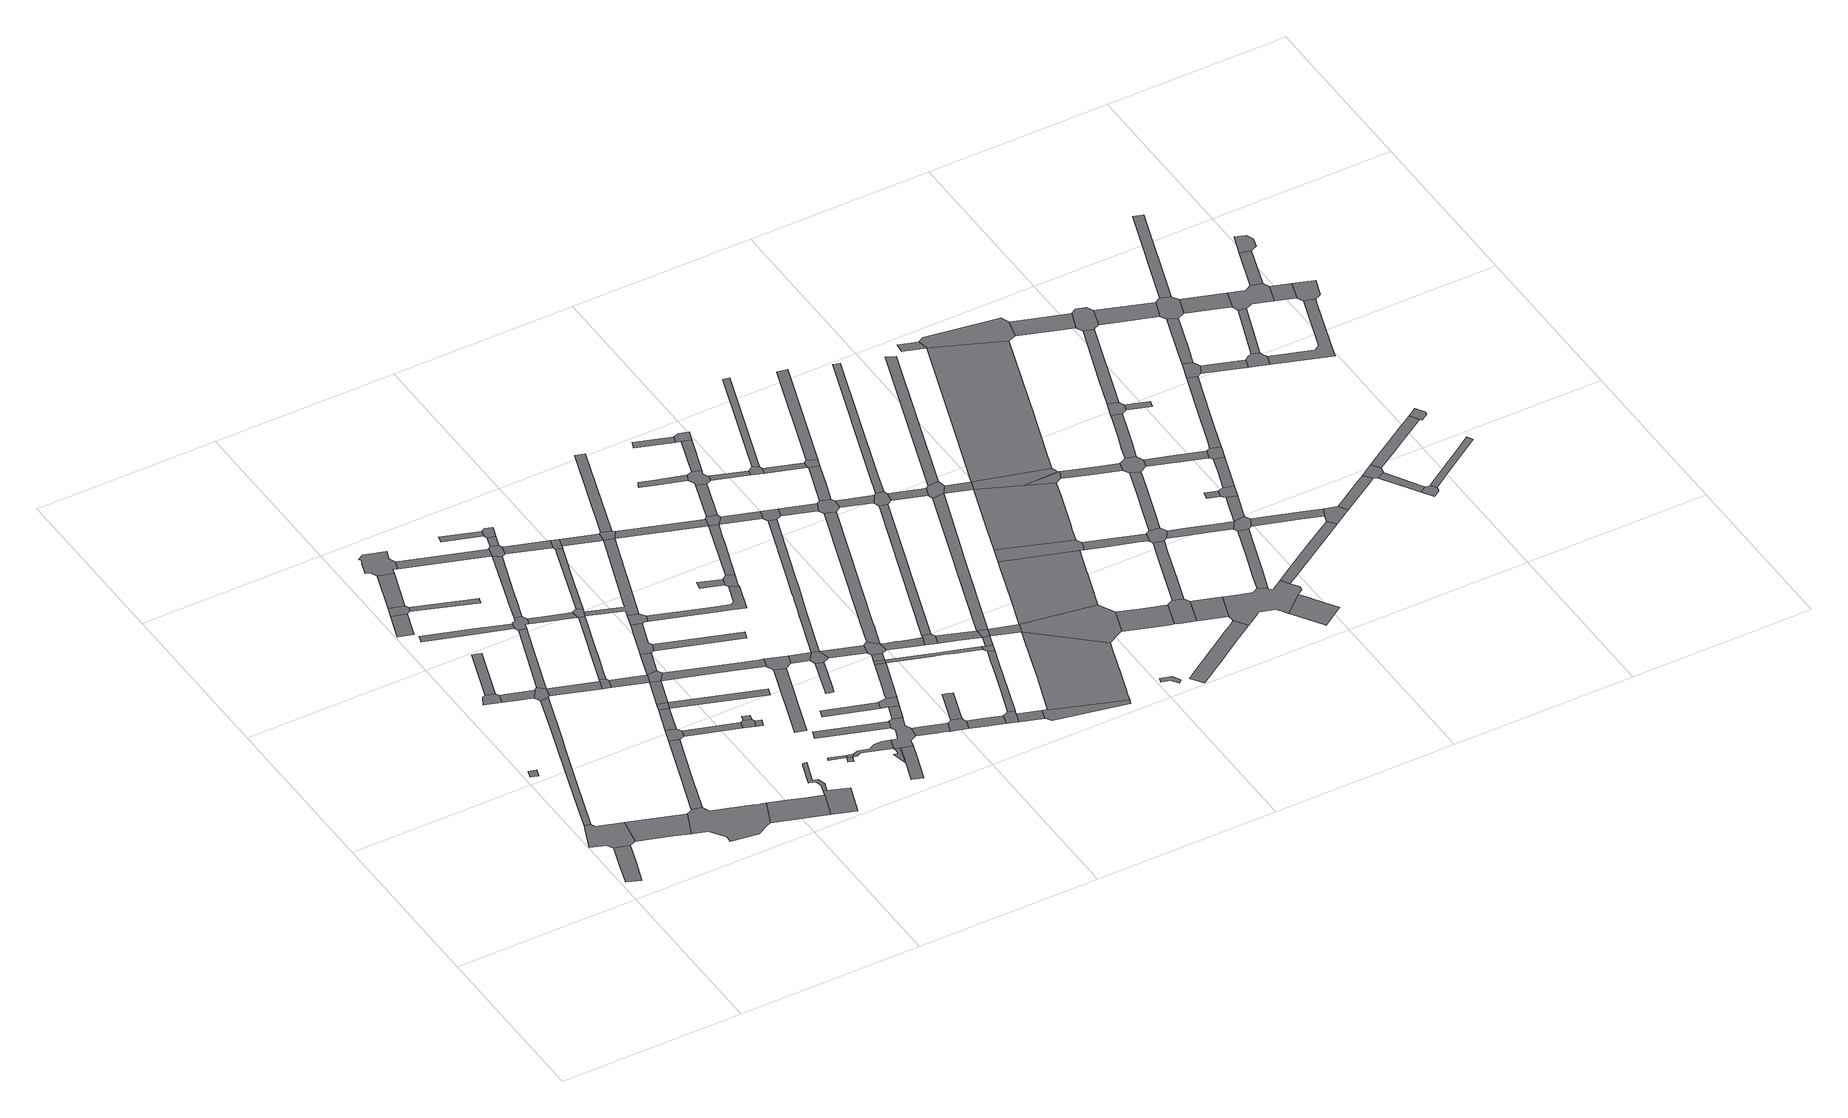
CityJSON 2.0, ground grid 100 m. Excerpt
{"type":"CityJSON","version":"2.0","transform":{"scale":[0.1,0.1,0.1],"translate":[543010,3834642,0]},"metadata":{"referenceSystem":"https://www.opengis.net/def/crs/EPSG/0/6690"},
"CityObjects":{
"road1":{"type":"Road","attributes":{"RoadStructureAttribute.sectionType":"1"},"geometry":[{"type":"MultiSurface","lod":"1","boundaries":[[[0,1,2,3,4,5]]]}]},
"road2":{"type":"Road","geometry":[{"type":"MultiSurface","lod":"1","boundaries":[[[6,7,8,9,10,0,5,11,12,13,14,15]]]}]},
"road3":{"type":"Road","geometry":[{"type":"MultiSurface","lod":"1","boundaries":[[[16,17,18,19]]]}]},
"road4":{"type":"Road","attributes":{"RoadStructureAttribute.sectionType":"1"},"geometry":[{"type":"MultiSurface","lod":"1","boundaries":[[[20,12,11,21,22,23]]]}]},
"road5":{"type":"Road","attributes":{"RoadStructureAttribute.sectionType":"1"},"geometry":[{"type":"MultiSurface","lod":"1","boundaries":[[[24,25,26,27,28,29,30,31,32,6,15]]]}]},
"road6":{"type":"Road","geometry":[{"type":"MultiSurface","lod":"1","boundaries":[[[33,34,35,36,37,38]]]}]},
"road7":{"type":"Road","attributes":{"RoadStructureAttribute.sectionType":"1"},"geometry":[{"type":"MultiSurface","lod":"1","boundaries":[[[39,40,37,36,41,42,43]]]}]},
"road8":{"type":"Road","attributes":{"RoadStructureAttribute.sectionType":"1"},"geometry":[{"type":"MultiSurface","lod":"1","boundaries":[[[44,45,46,33,38]]]}]},
"road9":{"type":"Road","attributes":{"RoadStructureAttribute.sectionType":"1"},"geometry":[{"type":"MultiSurface","lod":"1","boundaries":[[[47,48,49,50,51]]]}]},
"road10":{"type":"Road","geometry":[{"type":"MultiSurface","lod":"1","boundaries":[[[52,53,23,22,54,55,56,57,58,59,60,61,62,63,64,65,66,67,68,69,70]]]}]},
"road11":{"type":"Road","geometry":[{"type":"MultiSurface","lod":"1","boundaries":[[[71,47,51,72,73,74,75,76]]]}]},
"road12":{"type":"Road","geometry":[{"type":"MultiSurface","lod":"1","boundaries":[[[77,43,42,29,28,78,79]]]}]},
"road13":{"type":"Road","attributes":{"RoadStructureAttribute.sectionType":"1"},"geometry":[{"type":"MultiSurface","lod":"1","boundaries":[[[80,81,52,70,82,83,84]]]}]},
"road14":{"type":"Road","attributes":{"RoadStructureAttribute.sectionType":"1"},"geometry":[{"type":"MultiSurface","lod":"1","boundaries":[[[85,71,76,86]]]}]},
"road15":{"type":"Road","attributes":{"RoadStructureAttribute.sectionType":"1"},"geometry":[{"type":"MultiSurface","lod":"1","boundaries":[[[87,88,89,90,91,92]]]}]},
"road16":{"type":"Road","attributes":{"RoadStructureAttribute.sectionType":"1"},"geometry":[{"type":"MultiSurface","lod":"1","boundaries":[[[93,94,79,78,95,96,97]]]}]},
"road17":{"type":"Road","attributes":{"RoadStructureAttribute.sectionType":"1"},"geometry":[{"type":"MultiSurface","lod":"1","boundaries":[[[98,99,77,79,100,101,102]]]}]},
"road18":{"type":"Road","attributes":{"RoadStructureAttribute.sectionType":"1"},"geometry":[{"type":"MultiSurface","lod":"1","boundaries":[[[103,104,105,74,73]]]}]},
"road19":{"type":"Road","geometry":[{"type":"MultiSurface","lod":"1","boundaries":[[[106,107,108,109,110,111,85,86,112,113,114,115,116,117,118,119]]]}]},
"road20":{"type":"Road","attributes":{"RoadStructureAttribute.sectionType":"1"},"geometry":[{"type":"MultiSurface","lod":"1","boundaries":[[[120,121,62,61,122,123,124]]]}]},
"road21":{"type":"Road","geometry":[{"type":"MultiSurface","lod":"1","boundaries":[[[125,126,80,84,127,128,129]]]}]},
"road22":{"type":"Road","geometry":[{"type":"MultiSurface","lod":"1","boundaries":[[[130,97,96,131,132,133,134]]]}]},
"road23":{"type":"Road","attributes":{"RoadStructureAttribute.sectionType":"1"},"geometry":[{"type":"MultiSurface","lod":"1","boundaries":[[[135,125,129,136,137]]]}]},
"road24":{"type":"Road","geometry":[{"type":"MultiSurface","lod":"1","boundaries":[[[138,139,140,92,91,141,98,102,142,143,144,145,146,147,148]]]}]},
"road25":{"type":"Road","geometry":[{"type":"MultiSurface","lod":"1","boundaries":[[[149,135,137,150]]]}]},
"road26":{"type":"Road","attributes":{"RoadStructureAttribute.sectionType":"1"},"geometry":[{"type":"MultiSurface","lod":"1","boundaries":[[[132,131,151,152,153]]]}]},
"road27":{"type":"Road","attributes":{"RoadStructureAttribute.sectionType":"1"},"geometry":[{"type":"MultiSurface","lod":"1","boundaries":[[[128,127,154,155]]]}]},
"road28":{"type":"Road","attributes":{"RoadStructureAttribute.sectionType":"1"},"geometry":[{"type":"MultiSurface","lod":"1","boundaries":[[[156,124,123,157,158,159,160]]]}]},
"road29":{"type":"Road","attributes":{"RoadStructureAttribute.sectionType":"1"},"geometry":[{"type":"MultiSurface","lod":"1","boundaries":[[[152,149,150,161]]]}]},
"road30":{"type":"Road","attributes":{"RoadStructureAttribute.sectionType":"1"},"geometry":[{"type":"MultiSurface","lod":"1","boundaries":[[[162,163,164,130,134,165,166,167,168,169]]]}]},
"road31":{"type":"Road","attributes":{"RoadStructureAttribute.sectionType":"1"},"geometry":[{"type":"MultiSurface","lod":"1","boundaries":[[[170,115,114,171,172,173]]]}]},
"road32":{"type":"Road","attributes":{"RoadStructureAttribute.sectionType":"1"},"geometry":[{"type":"MultiSurface","lod":"1","boundaries":[[[174,175,176,177,178,179,180,181,182,183,156,160]]]}]},
"road33":{"type":"Road","attributes":{"RoadStructureAttribute.sectionType":"1"},"geometry":[{"type":"MultiSurface","lod":"1","boundaries":[[[184,185,186,145,144,187,188]]]}]},
"road34":{"type":"Road","geometry":[{"type":"MultiSurface","lod":"1","boundaries":[[[189,153,152,161,190]]]}]},
"road35":{"type":"Road","attributes":{"RoadStructureAttribute.sectionType":"1"},"geometry":[{"type":"MultiSurface","lod":"1","boundaries":[[[172,191,192,138,148,193,194,195,196]]]}]},
"road36":{"type":"Road","geometry":[{"type":"MultiSurface","lod":"1","boundaries":[[[197,155,154,198,199,200,201]]]}]},
"road37":{"type":"Road","attributes":{"RoadStructureAttribute.sectionType":"1"},"geometry":[{"type":"MultiSurface","lod":"1","boundaries":[[[202,153,189,203,204]]]}]},
"road38":{"type":"Road","geometry":[{"type":"MultiSurface","lod":"1","boundaries":[[[205,206,207,208,197,201]]]}]},
"road39":{"type":"Road","attributes":{"RoadStructureAttribute.sectionType":"1"},"geometry":[{"type":"MultiSurface","lod":"1","boundaries":[[[209,210,199,198]]]}]},
"road40":{"type":"Road","attributes":{"RoadStructureAttribute.sectionType":"1"},"geometry":[{"type":"MultiSurface","lod":"1","boundaries":[[[211,212,213,150,137]]]}]},
"road41":{"type":"Road","geometry":[{"type":"MultiSurface","lod":"1","boundaries":[[[214,215,188,187,162,169,216,217,218]]]}]},
"road42":{"type":"Road","geometry":[{"type":"MultiSurface","lod":"1","boundaries":[[[219,220,221,222,223,224]]]}]},
"road43":{"type":"Road","attributes":{"RoadStructureAttribute.sectionType":"1"},"geometry":[{"type":"MultiSurface","lod":"1","boundaries":[[[225,226,227,228]]]}]},
"road44":{"type":"Road","geometry":[{"type":"MultiSurface","lod":"1","boundaries":[[[229,230,231,202,204,232,233,234,235,236,237]]]}]},
"road45":{"type":"Road","geometry":[{"type":"MultiSurface","lod":"1","boundaries":[[[238,173,172,196,239,240,241]]]}]},
"road46":{"type":"Road","geometry":[{"type":"MultiSurface","lod":"1","boundaries":[[[227,242,243,244]]]}]},
"road47":{"type":"Road","geometry":[{"type":"MultiSurface","lod":"1","boundaries":[[[228,227,244,245]]]}]},
"road48":{"type":"Road","attributes":{"RoadStructureAttribute.sectionType":"1"},"geometry":[{"type":"MultiSurface","lod":"1","boundaries":[[[246,238,241,247]]]}]},
"road49":{"type":"Road","attributes":{"RoadStructureAttribute.sectionType":"1"},"geometry":[{"type":"MultiSurface","lod":"1","boundaries":[[[248,249,250,190,161,251,252,253,254,255]]]}]},
"road50":{"type":"Road","geometry":[{"type":"MultiSurface","lod":"1","boundaries":[[[256,257,224,223,246,247,258,259]]]}]},
"road51":{"type":"Road","attributes":{"RoadStructureAttribute.sectionType":"1"},"geometry":[{"type":"MultiSurface","lod":"1","boundaries":[[[260,261,214,218,262,263,264]]]}]},
"road52":{"type":"Road","geometry":[{"type":"MultiSurface","lod":"1","boundaries":[[[265,229,237,266,267,268,269]]]}]},
"road53":{"type":"Road","attributes":{"RoadStructureAttribute.sectionType":"1"},"geometry":[{"type":"MultiSurface","lod":"1","boundaries":[[[270,240,239,271,272,273]]]}]},
"road54":{"type":"Road","attributes":{"RoadStructureAttribute.sectionType":"1"},"geometry":[{"type":"MultiSurface","lod":"1","boundaries":[[[274,275,276,277,245,244,278,279,280,281]]]}]},
"road55":{"type":"Road","attributes":{"RoadStructureAttribute.sectionType":"1"},"geometry":[{"type":"MultiSurface","lod":"1","boundaries":[[[282,283,284,285]]]}]},
"road56":{"type":"Road","attributes":{"RoadStructureAttribute.sectionType":"1"},"geometry":[{"type":"MultiSurface","lod":"1","boundaries":[[[286,287,233,232]]]}]},
"road57":{"type":"Road","attributes":{"RoadStructureAttribute.sectionType":"1"},"geometry":[{"type":"MultiSurface","lod":"1","boundaries":[[[288,289,290,291,292]]]}]},
"road58":{"type":"Road","attributes":{"RoadStructureAttribute.sectionType":"1"},"geometry":[{"type":"MultiSurface","lod":"1","boundaries":[[[293,294,295,217,216,296,265,269,297,298,299,300]]]}]},
"road59":{"type":"Road","attributes":{"RoadStructureAttribute.sectionType":"1"},"geometry":[{"type":"MultiSurface","lod":"1","boundaries":[[[301,302,303,304,305,306]]]}]},
"road60":{"type":"Road","geometry":[{"type":"MultiSurface","lod":"1","boundaries":[[[280,307,308,309,310,311]]]}]},
"road61":{"type":"Road","geometry":[{"type":"MultiSurface","lod":"1","boundaries":[[[273,272,312,260,264,313,314,315]]]}]},
"road62":{"type":"Road","attributes":{"RoadStructureAttribute.sectionType":"1"},"geometry":[{"type":"MultiSurface","lod":"1","boundaries":[[[316,317,318,319]]]}]},
"road63":{"type":"Road","geometry":[{"type":"MultiSurface","lod":"1","boundaries":[[[255,254,282,285,320,321]]]}]},
"road64":{"type":"Road","geometry":[{"type":"MultiSurface","lod":"1","boundaries":[[[322,292,291,323,324,325,281,280,311,301,306,326,327,328,329,330,331,332,333,334]]]}]},
"road65":{"type":"Road","attributes":{"RoadStructureAttribute.sectionType":"1"},"geometry":[{"type":"MultiSurface","lod":"1","boundaries":[[[315,314,335,293,336]]]}]},
"road66":{"type":"Road","attributes":{"RoadStructureAttribute.sectionType":"1"},"geometry":[{"type":"MultiSurface","lod":"1","boundaries":[[[337,338,339,268,267,340,341,342,343,344,345,346]]]}]},
"road67":{"type":"Road","attributes":{"RoadStructureAttribute.sectionType":"1"},"geometry":[{"type":"MultiSurface","lod":"1","boundaries":[[[347,348,349,350,351,352,353,354,355,356]]]}]},
"road68":{"type":"Road","attributes":{"RoadStructureAttribute.sectionType":"1"},"geometry":[{"type":"MultiSurface","lod":"1","boundaries":[[[321,320,357,358]]]}]},
"road69":{"type":"Road","attributes":{"RoadStructureAttribute.sectionType":"1"},"geometry":[{"type":"MultiSurface","lod":"1","boundaries":[[[359,322,334,360]]]}]},
"road70":{"type":"Road","attributes":{"RoadStructureAttribute.sectionType":"1"},"geometry":[{"type":"MultiSurface","lod":"1","boundaries":[[[361,362,330,329,363,364,365,366]]]}]},
"road71":{"type":"Road","geometry":[{"type":"MultiSurface","lod":"1","boundaries":[[[367,319,318,359,360,368]]]}]},
"road72":{"type":"Road","geometry":[{"type":"MultiSurface","lod":"1","boundaries":[[[369,336,293,300,370,371]]]}]},
"road73":{"type":"Road","geometry":[{"type":"MultiSurface","lod":"1","boundaries":[[[358,357,347,356,372,373]]]}]},
"road74":{"type":"Road","geometry":[{"type":"MultiSurface","lod":"1","boundaries":[[[374,375,376,377]]]}]},
"road75":{"type":"Road","geometry":[{"type":"MultiSurface","lod":"1","boundaries":[[[378,379,366,365,380,381,382,383,384]]]}]},
"road76":{"type":"Road","attributes":{"RoadStructureAttribute.sectionType":"1"},"geometry":[{"type":"MultiSurface","lod":"1","boundaries":[[[385,386,387,367,368,388,389,390]]]}]},
"road77":{"type":"Road","attributes":{"RoadStructureAttribute.sectionType":"1"},"geometry":[{"type":"MultiSurface","lod":"1","boundaries":[[[373,372,391,392]]]}]},
"road78":{"type":"Road","geometry":[{"type":"MultiSurface","lod":"1","boundaries":[[[393,377,376,346,345,394]]]}]},
"road79":{"type":"Road","attributes":{"RoadStructureAttribute.sectionType":"1"},"geometry":[{"type":"MultiSurface","lod":"1","boundaries":[[[395,369,371,396]]]}]},
"road80":{"type":"Road","geometry":[{"type":"MultiSurface","lod":"1","boundaries":[[[397,398,399,378,384]]]}]},
"road81":{"type":"Road","geometry":[{"type":"MultiSurface","lod":"1","boundaries":[[[400,385,390,401]]]}]},
"road82":{"type":"Road","attributes":{"RoadStructureAttribute.sectionType":"1"},"geometry":[{"type":"MultiSurface","lod":"1","boundaries":[[[402,370,300,403,404]]]}]},
"road83":{"type":"Road","attributes":{"RoadStructureAttribute.sectionType":"1"},"geometry":[{"type":"MultiSurface","lod":"1","boundaries":[[[405,406,381,380,407,408,409,410]]]}]},
"road84":{"type":"Road","attributes":{"RoadStructureAttribute.sectionType":"1"},"geometry":[{"type":"MultiSurface","lod":"1","boundaries":[[[411,400,401,412,413]]]}]},
"road85":{"type":"Road","geometry":[{"type":"MultiSurface","lod":"1","boundaries":[[[414,392,391,411,413,415,416]]]}]},
"road86":{"type":"Road","attributes":{"RoadStructureAttribute.sectionType":"1"},"geometry":[{"type":"MultiSurface","lod":"1","boundaries":[[[403,393,394,417,418,419,420,421]]]}]},
"road87":{"type":"Road","geometry":[{"type":"MultiSurface","lod":"1","boundaries":[[[422,423,424,410,409,425,426,427,428]]]}]},
"road88":{"type":"Road","attributes":{"RoadStructureAttribute.sectionType":"1"},"geometry":[{"type":"MultiSurface","lod":"1","boundaries":[[[429,430,431,432,433,434,435,436,437,438,439,358,373,440,441,442,443,444]]]}]},
"road89":{"type":"Road","attributes":{"RoadStructureAttribute.sectionType":"1"},"geometry":[{"type":"MultiSurface","lod":"1","boundaries":[[[445,446,447,448,449,450,416,415,451,452,453,454,455,456]]]}]},
"road90":{"type":"Road","attributes":{"RoadStructureAttribute.sectionType":"1"},"geometry":[{"type":"MultiSurface","lod":"1","boundaries":[[[426,425,457,458]]]}]},
"road91":{"type":"Road","attributes":{"RoadStructureAttribute.sectionType":"1"},"geometry":[{"type":"MultiSurface","lod":"1","boundaries":[[[459,460,461,401,390,462,463,464,465,466]]]}]},
"road92":{"type":"Road","geometry":[{"type":"MultiSurface","lod":"1","boundaries":[[[467,404,403,421,468,469]]]}]},
"road93":{"type":"Road","geometry":[{"type":"MultiSurface","lod":"1","boundaries":[[[470,456,455,471,472,473,474]]]}]},
"road94":{"type":"Road","attributes":{"RoadStructureAttribute.sectionType":"1"},"geometry":[{"type":"MultiSurface","lod":"1","boundaries":[[[475,476,477,478,479,480,481,482]]]}]},
"road95":{"type":"Road","attributes":{"RoadStructureAttribute.sectionType":"1"},"geometry":[{"type":"MultiSurface","lod":"1","boundaries":[[[483,484,485,486,487,422,428,488,489,490]]]}]},
"road96":{"type":"Road","attributes":{"RoadStructureAttribute.sectionType":"1"},"geometry":[{"type":"MultiSurface","lod":"1","boundaries":[[[491,467,469,492]]]}]},
"road97":{"type":"Road","attributes":{"RoadStructureAttribute.sectionType":"1"},"geometry":[{"type":"MultiSurface","lod":"1","boundaries":[[[468,421,493,494]]]}]},
"road98":{"type":"Road","attributes":{"RoadStructureAttribute.sectionType":"1"},"geometry":[{"type":"MultiSurface","lod":"1","boundaries":[[[495,496,497,498,499,500,501,414,416,502,503,504,505,506,507,508]]]}]},
"road99":{"type":"Road","attributes":{"RoadStructureAttribute.sectionType":"1"},"geometry":[{"type":"MultiSurface","lod":"1","boundaries":[[[473,472,509,510,511,512]]]}]},
"road100":{"type":"Road","geometry":[{"type":"MultiSurface","lod":"1","boundaries":[[[513,482,481,514,515,516,491,492,517,518,519,520,521,522]]]}]},
"road101":{"type":"Road","geometry":[{"type":"MultiSurface","lod":"1","boundaries":[[[523,458,457,524,525,526,527,528,529]]]}]},
"road102":{"type":"Road","geometry":[{"type":"MultiSurface","lod":"1","boundaries":[[[466,465,530,531,483,490,532,533]]]}]},
"road103":{"type":"Road","geometry":[{"type":"MultiSurface","lod":"1","boundaries":[[[494,493,429,444,534,535]]]}]},
"road104":{"type":"Road","attributes":{"RoadStructureAttribute.sectionType":"1"},"geometry":[{"type":"MultiSurface","lod":"1","boundaries":[[[511,533,532,536]]]}]},
"road105":{"type":"Road","geometry":[{"type":"MultiSurface","lod":"1","boundaries":[[[537,538,539,540]]]}]},
"road106":{"type":"Road","geometry":[{"type":"MultiSurface","lod":"1","boundaries":[[[512,511,536,541]]]}]},
"road107":{"type":"Road","attributes":{"RoadStructureAttribute.sectionType":"1"},"geometry":[{"type":"MultiSurface","lod":"1","boundaries":[[[542,513,522,543]]]}]},
"road108":{"type":"Road","attributes":{"RoadStructureAttribute.sectionType":"1"},"geometry":[{"type":"MultiSurface","lod":"1","boundaries":[[[519,518,544,545]]]}]},
"road109":{"type":"Road","attributes":{"RoadStructureAttribute.sectionType":"1"},"geometry":[{"type":"MultiSurface","lod":"1","boundaries":[[[535,534,546,547]]]}]},
"road110":{"type":"Road","attributes":{"RoadStructureAttribute.sectionType":"1"},"geometry":[{"type":"MultiSurface","lod":"1","boundaries":[[[548,541,536,549,550]]]}]},
"road111":{"type":"Road","attributes":{"RoadStructureAttribute.sectionType":"1"},"geometry":[{"type":"MultiSurface","lod":"1","boundaries":[[[551,470,474,552]]]}]},
"road112":{"type":"Road","geometry":[{"type":"MultiSurface","lod":"1","boundaries":[[[553,540,539,542,543,554]]]}]},
"road113":{"type":"Road","attributes":{"function":"3","RoadStructureAttribute.sectionType":"1"},"geometry":[{"type":"MultiSurface","lod":"1","boundaries":[[[549,555,556,557,558,559,560,529,528,561,562,563,564,565,566,567]]]}]},
"road114":{"type":"Road","geometry":[{"type":"MultiSurface","lod":"1","boundaries":[[[568,569,570,545,544,571,572,573]]]}]},
"road115":{"type":"Road","geometry":[{"type":"MultiSurface","lod":"1","boundaries":[[[574,547,546,495,508,575,576,577]]]}]},
"road116":{"type":"Road","attributes":{"RoadStructureAttribute.sectionType":"1"},"geometry":[{"type":"MultiSurface","lod":"1","boundaries":[[[578,572,571,579,580]]]}]},
"road117":{"type":"Road","attributes":{"RoadStructureAttribute.sectionType":"1"},"geometry":[{"type":"MultiSurface","lod":"1","boundaries":[[[581,582,574,577,583,584]]]}]},
"road118":{"type":"Road","attributes":{"RoadStructureAttribute.sectionType":"1"},"geometry":[{"type":"MultiSurface","lod":"1","boundaries":[[[585,586,587,588,512,541]]]}]},
"road119":{"type":"Road","attributes":{"RoadStructureAttribute.sectionType":"1"},"geometry":[{"type":"MultiSurface","lod":"1","boundaries":[[[589,576,575,590,591]]]}]},
"road120":{"type":"Road","geometry":[{"type":"MultiSurface","lod":"1","boundaries":[[[592,550,549,567,593,594,595,596,597,598]]]}]},
"road121":{"type":"Road","geometry":[{"type":"MultiSurface","lod":"1","boundaries":[[[599,600,601,602,603,604,605,606]]]}]},
"road122":{"type":"Road","attributes":{"RoadStructureAttribute.sectionType":"1"},"geometry":[{"type":"MultiSurface","lod":"1","boundaries":[[[607,608,609,568,573,610]]]}]},
"road123":{"type":"Road","geometry":[{"type":"MultiSurface","lod":"1","boundaries":[[[611,612,580,579,581,584,613]]]}]},
"road124":{"type":"Road","geometry":[{"type":"MultiSurface","lod":"1","boundaries":[[[614,591,590,551,552,615,616,617]]]}]},
"road125":{"type":"Road","attributes":{"function":"3","RoadStructureAttribute.sectionType":"1"},"geometry":[{"type":"MultiSurface","lod":"1","boundaries":[[[618,619,620,621,622,592,598,623,624,625]]]}]},
"road126":{"type":"Road","attributes":{"RoadStructureAttribute.sectionType":"1"},"geometry":[{"type":"MultiSurface","lod":"1","boundaries":[[[626,627,616,615,628,629]]]}]},
"road127":{"type":"Road","attributes":{"RoadStructureAttribute.sectionType":"1"},"geometry":[{"type":"MultiSurface","lod":"1","boundaries":[[[630,631,611,613,632]]]}]},
"road128":{"type":"Road","attributes":{"RoadStructureAttribute.sectionType":"1"},"geometry":[{"type":"MultiSurface","lod":"1","boundaries":[[[633,596,595,634,635,636,637]]]}]},
"road129":{"type":"Road","geometry":[{"type":"MultiSurface","lod":"1","boundaries":[[[638,639,640,641,629,628,588,587,642]]]}]},
"road130":{"type":"Road","geometry":[{"type":"MultiSurface","lod":"1","boundaries":[[[643,618,625,644,645,646,647,648]]]}]},
"road131":{"type":"Road","attributes":{"RoadStructureAttribute.sectionType":"1"},"geometry":[{"type":"MultiSurface","lod":"1","boundaries":[[[649,650,651,652,653,654,655,656,657,658,659,660,661,662,663,664]]]}]},
"road132":{"type":"Road","attributes":{"RoadStructureAttribute.sectionType":"1"},"geometry":[{"type":"MultiSurface","lod":"1","boundaries":[[[642,587,665,666]]]}]},
"road133":{"type":"Road","attributes":{"RoadStructureAttribute.sectionType":"1"},"geometry":[{"type":"MultiSurface","lod":"1","boundaries":[[[667,668,614,617,669,670]]]}]},
"road134":{"type":"Road","geometry":[{"type":"MultiSurface","lod":"1","boundaries":[[[671,637,636,672,673,674,675,676]]]}]},
"road135":{"type":"Road","geometry":[{"type":"MultiSurface","lod":"1","boundaries":[[[665,677,678,679,680,643,648,681,682,683,684,685]]]}]},
"road136":{"type":"Road","attributes":{"RoadStructureAttribute.sectionType":"1"},"geometry":[{"type":"MultiSurface","lod":"1","boundaries":[[[686,674,673,687,688,689]]]}]},
"road137":{"type":"Road","attributes":{"RoadStructureAttribute.sectionType":"1"},"geometry":[{"type":"MultiSurface","lod":"1","boundaries":[[[690,646,645,691,692,693,694]]]}]},
"road138":{"type":"Road","attributes":{"RoadStructureAttribute.sectionType":"1"},"geometry":[{"type":"MultiSurface","lod":"1","boundaries":[[[695,641,640,696]]]}]},
"road139":{"type":"Road","attributes":{"RoadStructureAttribute.sectionType":"1"},"geometry":[{"type":"MultiSurface","lod":"1","boundaries":[[[697,698,699,700,701,671,676,702,703,704]]]}]},
"road140":{"type":"Road","geometry":[{"type":"MultiSurface","lod":"1","boundaries":[[[666,665,685,705,706,707]]]}]},
"road141":{"type":"Road","attributes":{"RoadStructureAttribute.sectionType":"1"},"geometry":[{"type":"MultiSurface","lod":"1","boundaries":[[[708,709,685,684,710,711,712]]]}]},
"road142":{"type":"Road","geometry":[{"type":"MultiSurface","lod":"1","boundaries":[[[713,714,715,716,689,688,649,664,717,718,719,720,721,722,723,724,725,726,727,728,729,730,731,732]]]}]},
"road143":{"type":"Road","geometry":[{"type":"MultiSurface","lod":"1","boundaries":[[[733,694,693,697,704,734,735,736]]]}]},
"road144":{"type":"Road","attributes":{"RoadStructureAttribute.sectionType":"1"},"geometry":[{"type":"MultiSurface","lod":"1","boundaries":[[[737,738,739,722,721,740,741,742,743,744]]]}]},
"road145":{"type":"Road","attributes":{"RoadStructureAttribute.sectionType":"1"},"geometry":[{"type":"MultiSurface","lod":"1","boundaries":[[[745,746,712,711,747,748,749]]]}]},
"road146":{"type":"Road","attributes":{"function":"3","RoadStructureAttribute.sectionType":"1"},"geometry":[{"type":"MultiSurface","lod":"1","boundaries":[[[750,751,752,666,707,753,754,755,756,757]]]}]},
"road147":{"type":"Road","attributes":{"RoadStructureAttribute.sectionType":"1"},"geometry":[{"type":"MultiSurface","lod":"1","boundaries":[[[758,759,760,733,736,761,762,763,764]]]}]},
"road148":{"type":"Road","attributes":{"RoadStructureAttribute.sectionType":"1"},"geometry":[{"type":"MultiSurface","lod":"1","boundaries":[[[765,766,767,735,734,768,769,770,771]]]}]},
"road149":{"type":"Road","attributes":{"RoadStructureAttribute.sectionType":"1"},"geometry":[{"type":"MultiSurface","lod":"1","boundaries":[[[772,773,774,775,732,731,776,777,778]]]}]},
"road150":{"type":"Road","attributes":{"RoadStructureAttribute.sectionType":"1"},"geometry":[{"type":"MultiSurface","lod":"1","boundaries":[[[779,780,750,781]]]}]},
"road151":{"type":"Road","geometry":[{"type":"MultiSurface","lod":"1","boundaries":[[[782,783,784,785,749,748,786,787,758,764,788,789,790,791,792,793]]]}]},
"road152":{"type":"Road","geometry":[{"type":"MultiSurface","lod":"1","boundaries":[[[794,771,770,772,778,795,796]]]}]},
"road153":{"type":"Road","attributes":{"RoadStructureAttribute.sectionType":"1"},"geometry":[{"type":"MultiSurface","lod":"1","boundaries":[[[797,798,799,800,726,725,801,802,803,804]]]}]},
"road154":{"type":"Road","geometry":[{"type":"MultiSurface","lod":"1","boundaries":[[[805,806,807,808]]]}]},
"road155":{"type":"Road","attributes":{"RoadStructureAttribute.sectionType":"1"},"geometry":[{"type":"MultiSurface","lod":"1","boundaries":[[[809,810,771,794,811,812]]]}]},
"road156":{"type":"Road","attributes":{"RoadStructureAttribute.sectionType":"1"},"geometry":[{"type":"MultiSurface","lod":"1","boundaries":[[[813,814,815,816,782,793,817,818,819,820]]]}]},
"road157":{"type":"Road","geometry":[{"type":"MultiSurface","lod":"1","boundaries":[[[821,808,807,809,812,822]]]}]},
"road158":{"type":"Road","geometry":[{"type":"MultiSurface","lod":"1","boundaries":[[[823,824,781,750,757,825,826,827,828]]]}]},
"road159":{"type":"Road","attributes":{"RoadStructureAttribute.sectionType":"1"},"geometry":[{"type":"MultiSurface","lod":"1","boundaries":[[[829,789,788,830,831,832,833,834]]]}]},
"road160":{"type":"Road","attributes":{"RoadStructureAttribute.sectionType":"1"},"geometry":[{"type":"MultiSurface","lod":"1","boundaries":[[[835,836,837,796,795,838,839,840,841]]]}]},
"road161":{"type":"Road","geometry":[{"type":"MultiSurface","lod":"1","boundaries":[[[842,813,820,843,844,845]]]}]},
"road162":{"type":"Road","attributes":{"RoadStructureAttribute.sectionType":"1"},"geometry":[{"type":"MultiSurface","lod":"1","boundaries":[[[846,847,821,822,848,849]]]}]},
"road163":{"type":"Road","geometry":[{"type":"MultiSurface","lod":"1","boundaries":[[[850,834,833,846,849,851,852]]]}]},
"road164":{"type":"Road","geometry":[{"type":"MultiSurface","lod":"1","boundaries":[[[853,854,844,843]]]}]},
"road165":{"type":"Road","geometry":[{"type":"MultiSurface","lod":"1","boundaries":[[[855,841,840,797,804,856,857]]]}]},
"road166":{"type":"Road","attributes":{"RoadStructureAttribute.sectionType":"1"},"geometry":[{"type":"MultiSurface","lod":"1","boundaries":[[[858,859,842,845,860]]]}]},
"road167":{"type":"Road","attributes":{"RoadStructureAttribute.sectionType":"1"},"geometry":[{"type":"MultiSurface","lod":"1","boundaries":[[[861,862,826,825,863,864,865]]]}]},
"road168":{"type":"Road","attributes":{"RoadStructureAttribute.sectionType":"1"},"geometry":[{"type":"MultiSurface","lod":"1","boundaries":[[[866,867,868,869,850,852,870,871,872,873]]]}]},
"road169":{"type":"Road","attributes":{"RoadStructureAttribute.sectionType":"1"},"geometry":[{"type":"MultiSurface","lod":"1","boundaries":[[[874,875,857,856,876,877,878]]]}]},
"road170":{"type":"Road","geometry":[{"type":"MultiSurface","lod":"1","boundaries":[[[879,880,865,864,858,860,881,882,883,884]]]}]},
"road171":{"type":"Road","geometry":[{"type":"MultiSurface","lod":"1","boundaries":[[[885,866,873,886,887,888]]]}]},
"road172":{"type":"Road","geometry":[{"type":"MultiSurface","lod":"1","boundaries":[[[889,874,878,890,891,892]]]}]},
"road173":{"type":"Road","attributes":{"RoadStructureAttribute.sectionType":"1"},"geometry":[{"type":"MultiSurface","lod":"1","boundaries":[[[893,891,890,894,895,896]]]}]},
"road174":{"type":"Road","attributes":{"RoadStructureAttribute.sectionType":"1"},"geometry":[{"type":"MultiSurface","lod":"1","boundaries":[[[883,882,897,898]]]}]},
"road175":{"type":"Road","geometry":[{"type":"MultiSurface","lod":"1","boundaries":[[[899,896,895,900,901,902,903,904]]]}]},
"road176":{"type":"Road","attributes":{"RoadStructureAttribute.sectionType":"1"},"geometry":[{"type":"MultiSurface","lod":"1","boundaries":[[[887,886,905,906]]]}]},
"road177":{"type":"Road","attributes":{"RoadStructureAttribute.sectionType":"1"},"geometry":[{"type":"MultiSurface","lod":"1","boundaries":[[[907,908,885,888,909,910]]]}]},
"road178":{"type":"Road","geometry":[{"type":"MultiSurface","lod":"1","boundaries":[[[911,912,913,906,905,914,915,916,917,918]]]}]},
"road179":{"type":"Road","geometry":[{"type":"MultiSurface","lod":"1","boundaries":[[[919,898,897,907,910,920,921,922]]]}]},
"road180":{"type":"Road","attributes":{"RoadStructureAttribute.sectionType":"1"},"geometry":[{"type":"MultiSurface","lod":"1","boundaries":[[[923,924,925,926,927,928,889,892,929,930,931]]]}]},
"road181":{"type":"Road","attributes":{"RoadStructureAttribute.sectionType":"1"},"geometry":[{"type":"MultiSurface","lod":"1","boundaries":[[[932,933,934,935,936,904,903,937,938,939,940,941]]]}]},
"road182":{"type":"Road","attributes":{"RoadStructureAttribute.sectionType":"1"},"geometry":[{"type":"MultiSurface","lod":"1","boundaries":[[[942,911,918,943,944]]]}]},
"road183":{"type":"Road","attributes":{"RoadStructureAttribute.sectionType":"1"},"geometry":[{"type":"MultiSurface","lod":"1","boundaries":[[[921,920,945,946,947]]]}]},
"road184":{"type":"Road","geometry":[{"type":"MultiSurface","lod":"1","boundaries":[[[948,949,923,931,950,951,952]]]}]},
"road185":{"type":"Road","attributes":{"RoadStructureAttribute.sectionType":"1"},"geometry":[{"type":"MultiSurface","lod":"1","boundaries":[[[953,919,922,954]]]}]},
"road186":{"type":"Road","attributes":{"RoadStructureAttribute.sectionType":"1"},"geometry":[{"type":"MultiSurface","lod":"1","boundaries":[[[955,956,957,958,915,914,959,960,961,962]]]}]},
"road187":{"type":"Road","geometry":[{"type":"MultiSurface","lod":"1","boundaries":[[[963,964,947,946,965,966,942,944,967,968,969,970,971,972]]]}]},
"road188":{"type":"Road","attributes":{"RoadStructureAttribute.sectionType":"1"},"geometry":[{"type":"MultiSurface","lod":"1","boundaries":[[[970,969,973,974]]]}]},
"road189":{"type":"Road","attributes":{"RoadStructureAttribute.sectionType":"1"},"geometry":[{"type":"MultiSurface","lod":"1","boundaries":[[[975,972,971,976]]]}]},
"road190":{"type":"Road","geometry":[{"type":"MultiSurface","lod":"1","boundaries":[[[974,973,955,962,977,978,979]]]}]},
"road191":{"type":"Road","geometry":[{"type":"MultiSurface","lod":"1","boundaries":[[[980,975,976,981,982,983,984]]]}]}
},
"vertices":[
[106,388,0],[67,268,0],[26,139,0],[100,109,0],[144,238,0],[185,363,0],
[68,606,0],[64,594,0],[62,588,0],[6,450,0],[88,422,0],[221,378,0],[248,527,0],[214,538,0],[110,572,0],[100,596,0],
[70,1039,0],[83,1082,0],[43,1095,0],[29,1052,0],
[347,494,0],[396,320,0],[482,291,0],[542,429,0],
[153,758,0],[198,895,0],[282,1148,0],[303,1210,0],[408,1526,0],[364,1522,0],[294,1304,0],[207,1035,0],[111,738,0],
[153,1692,0],[135,1684,0],[110,1635,0],[195,1606,0],[213,1658,0],[200,1676,0],
[372,1605,0],[238,1650,0],[268,1581,0],[347,1555,0],[378,1603,0],
[299,1973,0],[276,1981,0],[252,1989,0],
[62,2437,0],[12,2287,0],[90,2261,0],[92,2266,0],[141,2411,0],
[576,446,0],[574,441,0],[496,286,0],[564,263,0],[580,240,0],[621,181,0],[615,145,0],[764,121,0],[819,150,0],[853,168,0],[913,305,0],[898,310,0],[875,317,0],[847,327,0],[726,367,0],[714,371,0],[645,394,0],[631,427,0],[628,433,0],
[82,2495,0],[159,2421,0],[161,2421,0],[172,2449,0],[171,2450,0],[160,2468,0],
[397,1617,0],[417,1531,0],[433,1585,0],
[744,946,0],[653,673,0],[695,634,0],[763,836,0],[794,929,0],
[161,2733,0],[240,2706,0],
[352,2154,0],[104,2238,0],[92,2196,0],[340,2116,0],[531,2055,0],[540,2090,0],
[682,1502,0],[447,1581,0],[558,1485,0],[666,1449,0],[684,1501,0],
[541,2030,0],[537,2019,0],[575,2007,0],[577,2013,0],[581,2024,0],
[488,2302,0],[494,2320,0],[500,2337,0],
[182,2904,0],[148,2885,0],[155,2871,0],[145,2851,0],[120,2775,0],[145,2767,0],[250,2736,0],[262,2732,0],[273,2728,0],[290,2779,0],[274,2811,0],[280,2829,0],[293,2868,0],[213,2894,0],
[1110,239,0],[1013,271,0],[1053,101,0],[1138,73,0],[1185,214,0],
[770,1025,0],[751,968,0],[824,939,0],[836,981,0],[821,1008,0],
[689,1515,0],[709,1434,0],[726,1487,0],[721,1499,0],[718,1505,0],
[821,1174,0],[849,1091,0],[871,1157,0],
[569,2122,0],[563,2101,0],[541,2091,0],[532,2052,0],[584,2035,0],[591,2053,0],[607,2048,0],[620,2086,0],[610,2110,0],[608,2114,0],[607,2116,0],
[834,1214,0],[886,1200,0],
[799,1404,0],[888,1374,0],[906,1426,0],
[1101,849,0],[1114,889,0],
[1194,243,0],[1264,30,0],[1312,171,0],[1321,196,0],[1211,238,0],
[939,1357,0],
[841,1968,0],[834,1947,0],[700,1548,0],[731,1542,0],[774,1670,0],[786,1710,0],[864,1943,0],[871,1961,0],
[719,2636,0],[701,2584,0],[716,2579,0],[727,2633,0],
[1230,288,0],[1217,330,0],[1190,340,0],[1235,468,0],[1215,474,0],[1209,460,0],[1167,337,0],[1165,332,0],[1200,320,0],[1208,285,0],
[723,2052,0],[689,2063,0],[649,2077,0],[837,1970,0],[831,2016,0],
[962,1431,0],[976,1403,0],
[616,2267,0],[611,2253,0],[653,2251,0],[654,2254,0],[664,2285,0],[753,2547,0],
[1132,897,0],[1161,829,0],[1177,867,0],[1176,870,0],[1172,884,0],
[956,1578,0],[998,1537,0],[1006,1559,0],
[1175,896,0],[1179,915,0],[1142,927,0],[1135,908,0],
[1198,817,0],[1210,855,0],
[1341,996,0],[1349,1019,0],[1357,1042,0],
[861,2029,0],[856,2027,0],[871,1964,0],[883,1991,0],[889,2010,0],
[567,2832,0],[565,2833,0],[560,2814,0],[556,2795,0],[756,2730,0],[766,2765,0],
[1340,448,0],[1334,430,0],[1422,402,0],[1427,420,0],
[1027,1792,0],[1000,1713,0],[968,1616,0],[1026,1568,0],[1043,1614,0],[1031,1632,0],[1039,1655,0],[1060,1713,0],[1081,1774,0],
[742,2645,0],[777,2559,0],[788,2613,0],[783,2632,0],
[1409,371,0],[1436,362,0],[1449,392,0],
[1464,408,0],
[764,2710,0],[805,2696,0],
[1432,1250,0],[1312,1291,0],[1099,1362,0],[1119,1297,0],[1322,1229,0],[1414,1199,0],[1435,1191,0],[1452,1244,0],
[788,2775,0],[767,2765,0],[821,2745,0],[827,2762,0],
[1004,2465,0],[999,2451,0],[950,2195,0],[1032,2440,0],[1037,2454,0],
[1051,1863,0],[1103,1777,0],[1114,1774,0],[1127,1814,0],[1105,1844,0],
[798,2609,0],[995,2486,0],[999,2485,0],[1016,2537,0],
[1631,422,0],[1586,421,0],[1549,401,0],[1492,418,0],[1472,385,0],[1497,398,0],[1650,347,0],[1670,409,0],
[1451,1149,0],[1301,695,0],[1358,676,0],[1508,1129,0],
[1463,1424,0],[1476,1469,0],
[1376,652,0],[1365,616,0],[1361,605,0],[1717,488,0],[1733,535,0],
[1238,2406,0],[1078,1941,0],[1071,1924,0],[1062,1896,0],[1195,2108,0],[1202,2128,0],[1217,2175,0],[1291,2392,0],
[1684,334,0],[1662,265,0],[1606,101,0],[1664,84,0],[1713,230,0],[1741,315,0],
[1655,327,0],[1650,304,0],[1630,309,0],[1646,227,0],[1680,335,0],
[1001,2476,0],[1042,2469,0],[1042,2472,0],[1059,2523,0],
[1489,771,0],[1475,728,0],[1748,641,0],[1762,684,0],
[1548,1152,0],[1566,1206,0],
[1758,542,0],[1729,461,0],[1707,402,0],[1692,402,0],[1754,357,0],[1767,363,0],[1778,368,0],[1790,374,0],[1801,434,0],[1796,446,0],[1795,447,0],[1786,470,0],[1806,525,0],
[1045,2471,0],[1245,2461,0],
[1546,1689,0],[1523,1678,0],[1447,1704,0],[1434,1666,0],[1437,1665,0],[1516,1639,0],[1577,1618,0],[1630,1779,0],[1625,1781,0],[1583,1801,0],
[1650,1092,0],[1626,1016,0],[1590,903,0],[1588,897,0],[1579,871,0],[1598,865,0],[1617,859,0],[1628,890,0],[1667,1007,0],[1690,1077,0],
[1637,1122,0],[1675,1170,0],
[1789,628,0],[1837,610,0],
[1963,380,0],[1844,420,0],[1893,340,0],[1920,331,0],[1952,320,0],[1971,378,0],
[1811,691,0],[1860,673,0],
[1257,2467,0],[1320,2436,0],[1309,2450,0],
[1725,1092,0],[1712,1157,0],
[1466,1905,0],[1455,1862,0],[1573,1823,0],[1585,1863,0],
[1998,392,0],[1986,383,0],[2040,291,0],[2059,348,0],[2051,360,0],[2050,373,0],[2050,375,0],
[1893,940,0],[1835,764,0],[1818,721,0],[1888,752,0],[1943,913,0],[1946,922,0],
[1905,1032,0],[1920,1090,0],
[1612,1881,0],[1654,1867,0],
[1441,3028,0],[1492,3012,0],
[2112,562,0],[2085,570,0],[2059,579,0],
[1900,959,0],[1951,942,0],
[1737,2298,0],[1732,2243,0],[1742,2297,0],
[2227,292,0],[2135,323,0],[2132,261,0],[2163,250,0],[2214,233,0],[2233,290,0],
[1916,1007,0],[1953,948,0],[1968,992,0],
[1946,1103,0],[1996,1003,0],[1993,1058,0],
[1728,2083,0],[1739,2115,0],[1742,2123,0],[1751,2151,0],[1778,2230,0],
[2265,303,0],[2262,302,0],[2255,299,0],[2273,213,0],[2292,271,0],[2295,281,0],[2299,292,0],
[1999,2131,0],[1860,1721,0],[1818,1594,0],[1816,1588,0],[1814,1582,0],[1810,1570,0],[1801,1544,0],[1783,1491,0],[1769,1450,0],[1751,1396,0],[1703,1253,0],[1805,1435,0],[1856,1581,0],[1872,1627,0],[1904,1722,0],[2039,2119,0],
[2143,1011,0],[2129,1015,0],[2096,1025,0],[2067,1035,0],[2046,1041,0],[2017,1050,0],[2126,959,0],[2138,954,0],[2146,952,0],[2158,947,0],[2172,943,0],[2196,995,0],
[2394,173,0],[2413,230,0],
[2243,845,0],[2212,855,0],[2177,867,0],[2165,850,0],[2219,832,0],[2268,815,0],[2400,772,0],[2407,791,0],
[1758,2307,0],[1815,2273,0],[1808,2293,0],
[2201,1012,0],[2177,941,0],[2236,921,0],[2253,973,0],[2243,998,0],
[1688,2672,0],[1604,2698,0],[1595,2681,0],[1587,2663,0],[1589,2662,0],[1676,2634,0],[1817,2588,0],[1837,2626,0],
[2413,744,0],[2389,674,0],[2377,637,0],[2345,541,0],[2327,487,0],[2345,431,0],[2415,644,0],[2445,734,0],
[1832,2538,0],[1883,2521,0],
[1985,2159,0],[2002,2211,0],
[2260,2042,0],[2008,1288,0],[1993,1244,0],[1972,1181,0],[1960,1146,0],[1954,1128,0],[1948,1109,0],[1996,1068,0],[2001,1083,0],[2006,1098,0],[2016,1126,0],[2033,1178,0],[2045,1213,0],[2315,2023,0],
[2329,890,0],[2444,851,0],[2447,850,0],[2444,905,0],
[1867,2636,0],[1833,2563,0],[1835,2559,0],[1838,2556,0],[1910,2533,0],[1913,2534,0],[1920,2570,0],[1915,2571,0],[1905,2594,0],[1914,2620,0],
[2427,225,0],[2405,159,0],[2418,142,0],[2809,57,0],[2814,71,0],[2817,82,0],[2441,220,0],
[2406,759,0],[2411,749,0],[2458,774,0],[2425,784,0],
[2068,2132,0],[2085,2184,0],
[2480,840,0],
[1731,2971,0],[1718,2933,0],[1912,2868,0],[1924,2906,0],
[2497,888,0],
[1940,2858,0],[1989,2842,0],
[2099,2470,0],[2108,2503,0],
[2246,2073,0],[2270,2124,0],
[2524,879,0],[2630,790,0],[2646,842,0],
[2516,1955,0],[2559,1945,0],
[1959,2917,0],[2008,2900,0],
[2607,722,0],[2596,688,0],[2591,673,0],[2565,594,0],[2522,461,0],[2479,332,0],[2830,119,0],[2847,169,0],[2858,201,0],[2879,267,0],[2910,360,0],[2933,432,0],[2956,500,0],
[2136,2519,0],[2133,2517,0],[2112,2505,0],[2162,2449,0],[2174,2485,0],[2168,2504,0],
[2290,2134,0],[2347,2040,0],[2350,2096,0],[2341,2116,0],
[2314,2437,0],[2363,2380,0],[2369,2418,0],
[2370,2378,0],[2366,2367,0],[2370,2202,0],[2423,2360,0],
[2674,1417,0],[2696,1477,0],[2832,1878,0],[2769,1872,0],
[2530,2037,0],[2506,1987,0],[2535,2035,0],
[2647,843,0],[3025,536,0],[3045,546,0],[3047,546,0],[3094,688,0],[3064,747,0],[3049,778,0],
[3086,131,0],[3026,148,0],[3021,137,0],[3017,125,0],[3018,125,0],[3064,108,0],[3091,71,0],[3109,89,0],
[2349,3160,0],[2229,2800,0],[2172,2627,0],[2383,3151,0],
[2387,2427,0],[2370,2419,0],[2439,2409,0],
[2550,2045,0],[2588,1960,0],[2598,2014,0],[2590,2038,0],
[2799,1302,0],[2787,1265,0],[2746,1139,0],[2702,1010,0],[2650,854,0],[3096,922,0],[3154,1095,0],[3181,1176,0],
[2775,1956,0],[2605,2011,0],[2761,1902,0],[2781,1954,0],
[2604,3076,0],[2388,2432,0],[2659,3065,0],
[3210,649,0],[3190,499,0],[3275,471,0],[3294,465,0],[3341,607,0],
[2862,1939,0],[2861,1943,0],[2856,1968,0],[2798,1965,0],[2865,1926,0],
[2828,1389,0],[3192,1172,0],[3203,1168,0],[3220,1221,0],[3213,1236,0],[3205,1254,0],
[3553,343,0],[3531,328,0],[3470,288,0],[3358,214,0],[3199,108,0],[3152,76,0],[3197,9,0],[3227,30,0],[3300,77,0],[3322,92,0],[3347,108,0],[3380,130,0],[3398,142,0],[3514,219,0],[3576,260,0],[3598,274,0],
[2974,1832,0],[2992,1884,0],
[2863,2987,0],[2592,2172,0],[2630,2159,0],[2898,2973,0],
[3377,625,0],[3322,456,0],[3398,431,0],[3444,573,0],[3443,574,0],[3430,607,0],
[2970,1820,0],[2941,1732,0],[2907,1632,0],[2875,1533,0],[3228,1324,0],[3241,1362,0],[3310,1571,0],[3343,1671,0],[3196,1734,0],
[3542,542,0],[3435,419,0],[3549,382,0],[3596,524,0],
[3361,1174,0],[3321,1129,0],[3460,1084,0],[3507,1068,0],[3523,1120,0],
[3111,2908,0],[3159,2881,0],
[3516,1044,0],[3481,940,0],[3446,832,0],[3408,715,0],[3378,626,0],[3477,748,0],[3541,946,0],[3570,1031,0],
[3365,1738,0],[3393,1738,0],[3378,1775,0],
[3391,1736,0],[3365,1736,0],[3376,1688,0],[3377,1688,0],[3399,1736,0],
[3765,488,0],[3743,478,0],[3742,477,0],[3652,505,0],[3666,319,0],[3691,337,0],[3772,314,0],[3790,287,0],[3811,254,0],[3924,354,0],[3956,375,0],[3959,401,0],[3931,443,0],[3901,490,0],[3838,449,0],[3832,445,0],[3827,453,0],[3819,463,0],[3821,470,0],[3774,493,0],
[3546,1131,0],[3588,1042,0],[3620,1088,0],[3601,1126,0],
[3971,283,0],[3955,307,0],[3938,332,0],[3825,232,0],[3845,202,0],[3920,88,0],[3921,85,0],[4047,168,0],
[3582,1674,0],[3458,1717,0],[3513,1641,0],[3666,1588,0],[3680,1640,0],
[3319,2862,0],[3316,2854,0],[3115,2254,0],[3427,1924,0],[3440,1962,0],[3495,2127,0],[3506,2161,0],[3686,2706,0],
[3686,1554,0],[3641,1418,0],[3585,1251,0],[3638,1237,0],[3685,1379,0],[3730,1518,0],[3736,1536,0],
[3840,1016,0],[3782,1035,0],[3698,1062,0],[3673,1014,0],[3783,979,0],[3902,938,0],[3937,985,0],
[3914,916,0],[3854,734,0],[3803,582,0],[3787,534,0],[3862,590,0],[3928,787,0],[3966,900,0],
[3206,2954,0],[3201,2901,0],[3307,2921,0],
[3721,1660,0],[3720,1659,0],[3705,1652,0],[3699,1649,0],[3675,1573,0],[3677,1569,0],[3777,1557,0],[3791,1607,0],[3783,1623,0],[3781,1628,0],[3776,1638,0],[3774,1645,0],
[3996,991,0],[3988,911,0],[4012,961,0],
[4320,759,0],[4152,651,0],[3958,527,0],[3916,500,0],[3946,453,0],[3957,460,0],[4174,599,0],[4355,716,0],
[3920,1242,0],[3908,1201,0],[3973,1182,0],[3985,1220,0],
[3994,1159,0],[3982,1124,0],[4042,1129,0],[4047,1141,0],
[3826,1973,0],[3818,1948,0],[3775,1817,0],[3746,1740,0],[3776,1653,0],[3809,1740,0],[3838,1829,0],[3880,1955,0],
[4018,1230,0],[4070,1213,0],
[3343,2941,0],[3315,2925,0],[3731,2724,0],[3758,2830,0],[3743,2872,0],[3742,2876,0],
[3936,1559,0],[3897,1516,0],[3921,1508,0],[4055,1464,0],[4073,1459,0],[4089,1509,0],
[4280,873,0],[4278,873,0],[4074,940,0],[4064,887,0],[4226,834,0],[4333,798,0],[4354,848,0],
[3854,2057,0],[3911,1971,0],[3923,2009,0],[3908,2039,0],
[4088,1441,0],[4060,1355,0],[4104,1313,0],[4140,1424,0],
[4113,1517,0],[4159,1480,0],[4165,1500,0],
[4033,1932,0],[4045,1970,0],
[4409,830,0],[4454,779,0],[4425,825,0],
[4034,2590,0],[3914,2237,0],[4085,2573,0],
[3953,2764,0],[3764,2828,0],[3766,2712,0],[4016,2628,0],[4053,2732,0],
[4285,2031,0],[4190,1744,0],[4143,1604,0],[4132,1571,0],[4210,1635,0],[4247,1745,0],[4281,1848,0],[4337,2014,0],
[4647,969,0],[4589,931,0],[4507,813,0],[4614,882,0],[4677,922,0],
[4086,2751,0],[4086,2750,0],[4101,2582,0],[4122,2592,0],[4153,2698,0],[4138,2735,0],
[4319,2133,0],[4361,2025,0],[4388,2076,0],[4370,2115,0],
[4720,1016,0],[4698,914,0],[4743,937,0],[4750,970,0],
[4853,756,0],[4797,759,0],[4824,717,0],[4862,741,0],
[4408,2496,0],[4445,2599,0],
[4887,736,0],[4864,654,0],[4903,679,0],[4910,706,0],[4910,709,0],[4889,737,0],
[4581,1949,0],[4600,2005,0],
[4429,2463,0],[4339,2193,0],[4404,2215,0],[4478,2439,0],
[4645,2029,0],[4620,2016,0],[4613,2012,0],[4682,1915,0],[4702,1973,0],[4697,1984,0],[4695,1988,0],[4684,2013,0],
[4480,2617,0],[4519,2457,0],[4554,2559,0],[4530,2594,0],
[5067,1240,0],[5009,1203,0],[4974,1180,0],[4842,1096,0],[4808,1074,0],[4757,1041,0],[4864,1042,0],[4977,1115,0],[5097,1193,0],
[5226,961,0],[5123,893,0],[5027,829,0],[5023,826,0],[4912,753,0],[4971,750,0],[5052,803,0],[5055,805,0],[5124,851,0],[5243,930,0],
[4758,2343,0],[4723,2124,0],[4798,2337,0],
[4690,2399,0],[4745,2379,0],[4780,2484,0],
[5118,1273,0],[5100,1261,0],[5105,1180,0],[5145,1206,0],[5149,1226,0],
[4678,3210,0],[4730,3194,0],
[5066,2244,0],[4960,1919,0],[4946,1909,0],[4927,1897,0],[4987,1811,0],[4995,1837,0],[5111,2194,0],[5123,2227,0],
[4874,2459,0],[4867,2455,0],[4748,2373,0],[4757,2348,0],[4828,2347,0],[4837,2351,0],[4944,2315,0],[4978,2422,0],[4962,2458,0],[4903,2474,0],
[5048,2279,0],[5084,2386,0],
[4983,2714,0],[5039,2695,0],
[5154,2241,0],[5160,2244,0],[5196,2348,0],
[5021,2830,0],[5051,2702,0],[5076,2714,0],[5094,2770,0],[5077,2811,0]
]}
